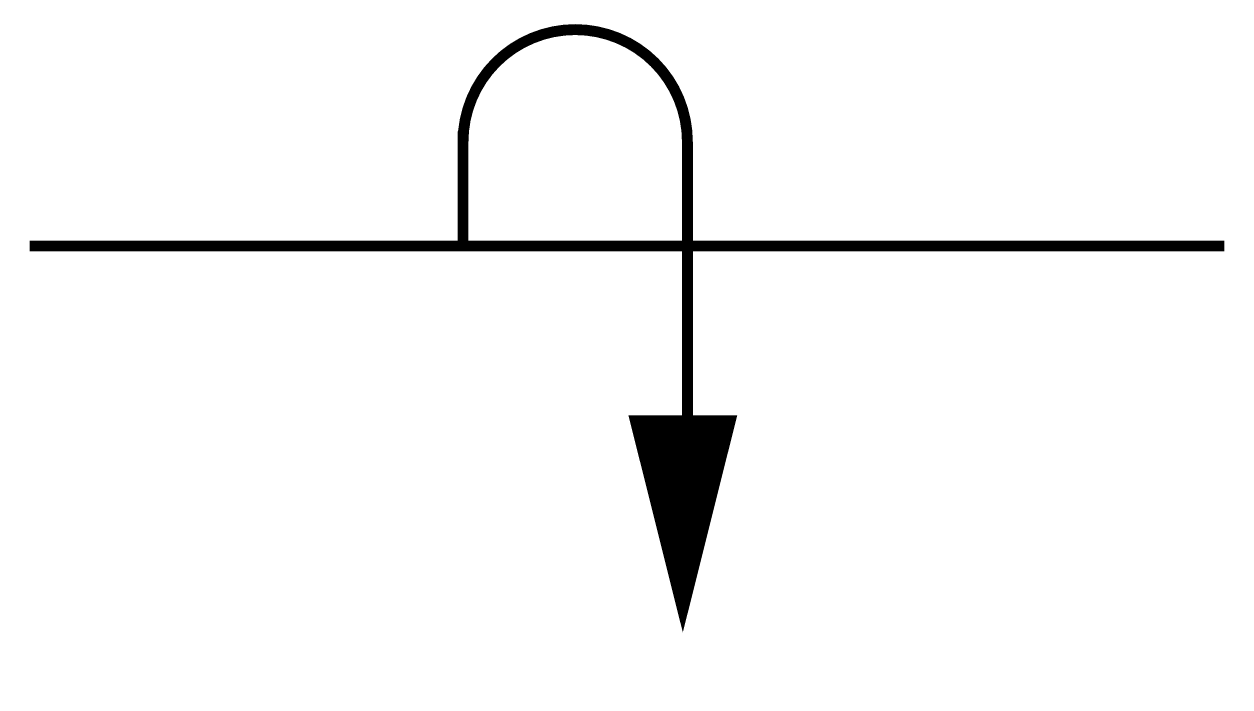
# Model space of a CAD drawing. Extents: x 0 to 11, y -0.5 to 5.6.
import ezdxf

# ---------------------------------------------------------------- set-up
doc = ezdxf.new("R2010")
doc.units = 0
doc.header["$MEASUREMENT"] = 0
doc.layers.get('0').update_dxf_attribs({"linetype": 'CONTINUOUS'})

msp = doc.modelspace()

# ---------------------------------------------------------------- linework, layer by layer
at = {"const_width": 0.1}
msp.add_lwpolyline([(6.047, 4.508, 1), (3.985, 4.508)], format="xyb", dxfattribs=at)
for points in [[(3.985, 4.604), (3.985, 3.503)], [(6.047, 1.924), (6.047, 4.508)], [(0.001, 3.551), (10.982, 3.551)]]:
    msp.add_lwpolyline(points, dxfattribs=at)
msp.add_lwpolyline([(6.005, 1.996, 1, 0, 0), (6.005, 0.001, 0, 0, 0)], format="xyseb")

doc.saveas('drawing.dxf')
